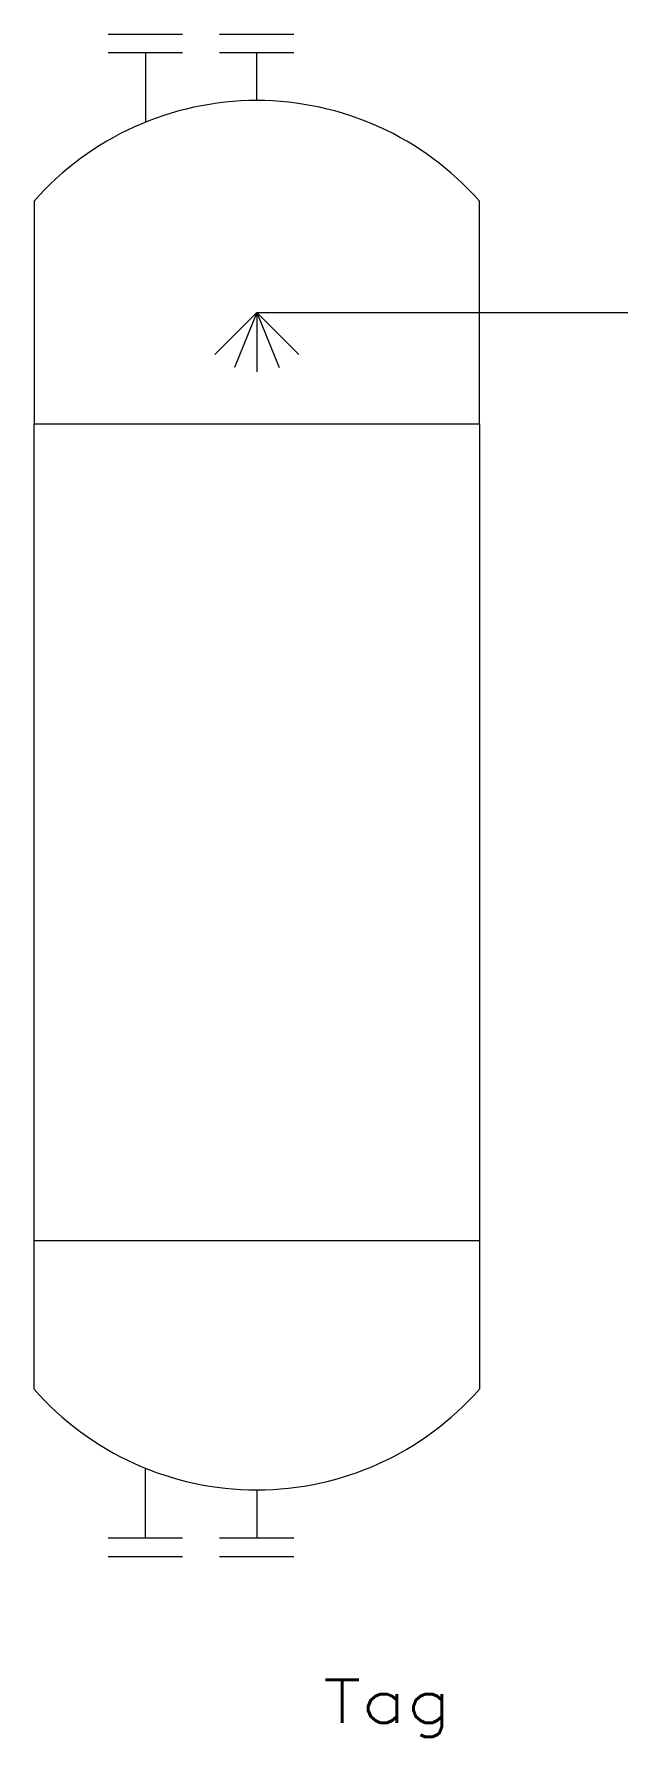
# Model space of a CAD drawing. Header units: inches. Extents: x -8.7 to 9, y -28 to 22.6.
import ezdxf
from ezdxf.enums import TextEntityAlignment as Align

# ---------------------------------------------------------------- set-up
doc = ezdxf.new("R2010")
doc.units = ezdxf.units.IN
doc.header["$MEASUREMENT"] = 0
doc.layers.get('0').update_dxf_attribs({"lineweight": 0})
doc.styles.add('_TCW_TXTSTY_1', font='TXT.SHX')

msp = doc.modelspace()

# ---------------------------------------------------------------- linework, layer by layer
for p, q in [((-6.475, 22.551), (-4.271, 22.551)), ((-3.168, 22.551), (-0.963, 22.551)), ((-6.475, 22), (-4.271, 22)), ((-5.373, 22), (-5.373, 19.933)), ((-3.168, 22), (-0.963, 22)), ((-2.066, 20.576), (-2.066, 22)), ((-8.68, 17.59), (-8.68, 10.975)), ((4.549, 10.975), (4.549, 17.59)), ((-2.066, 14.283), (-3.311, 13.037)), ((-2.066, 14.283), (-2.725, 12.649)), ((-2.066, 14.283), (8.959, 14.283)), ((-2.066, 14.283), (-1.405, 12.649)), ((-2.066, 14.283), (-2.066, 12.521)), ((-2.066, 14.283), (-0.819, 13.037)), ((-8.68, 10.975), (4.549, 10.975)), ((-8.68, -13.278), (-8.68, 10.975)), ((4.549, 10.975), (4.549, -13.278)), ((-8.68, -17.688), (-8.68, -13.278)), ((4.549, -13.278), (-8.68, -13.278)), ((4.549, -13.278), (4.549, -17.688)), ((-5.373, -22.098), (-5.373, -20.03)), ((-2.066, -20.674), (-2.066, -22.098)), ((-6.475, -22.098), (-4.271, -22.098)), ((-3.168, -22.098), (-0.963, -22.098)), ((-6.475, -22.649), (-4.271, -22.649)), ((-3.168, -22.649), (-0.963, -22.649))]:
    msp.add_line(p, q)
for centre, start, end in [((-2.066, 11.757), 41.4096, 138.5904), ((-2.066, -11.854), -138.5904, -41.4096)]:
    msp.add_arc(centre, 8.82, start, end)

# ---------------------------------------------------------------- texts
at = {"color": 7, "linetype": 'Continuous', "style": '_TCW_TXTSTY_1', "width": 1.166667}
msp.add_text('Tag', height=1.27, dxfattribs=at).set_placement((-0.093, -27.587), (3.717, -27.587), align=Align.FIT)

doc.saveas('drawing.dxf')
